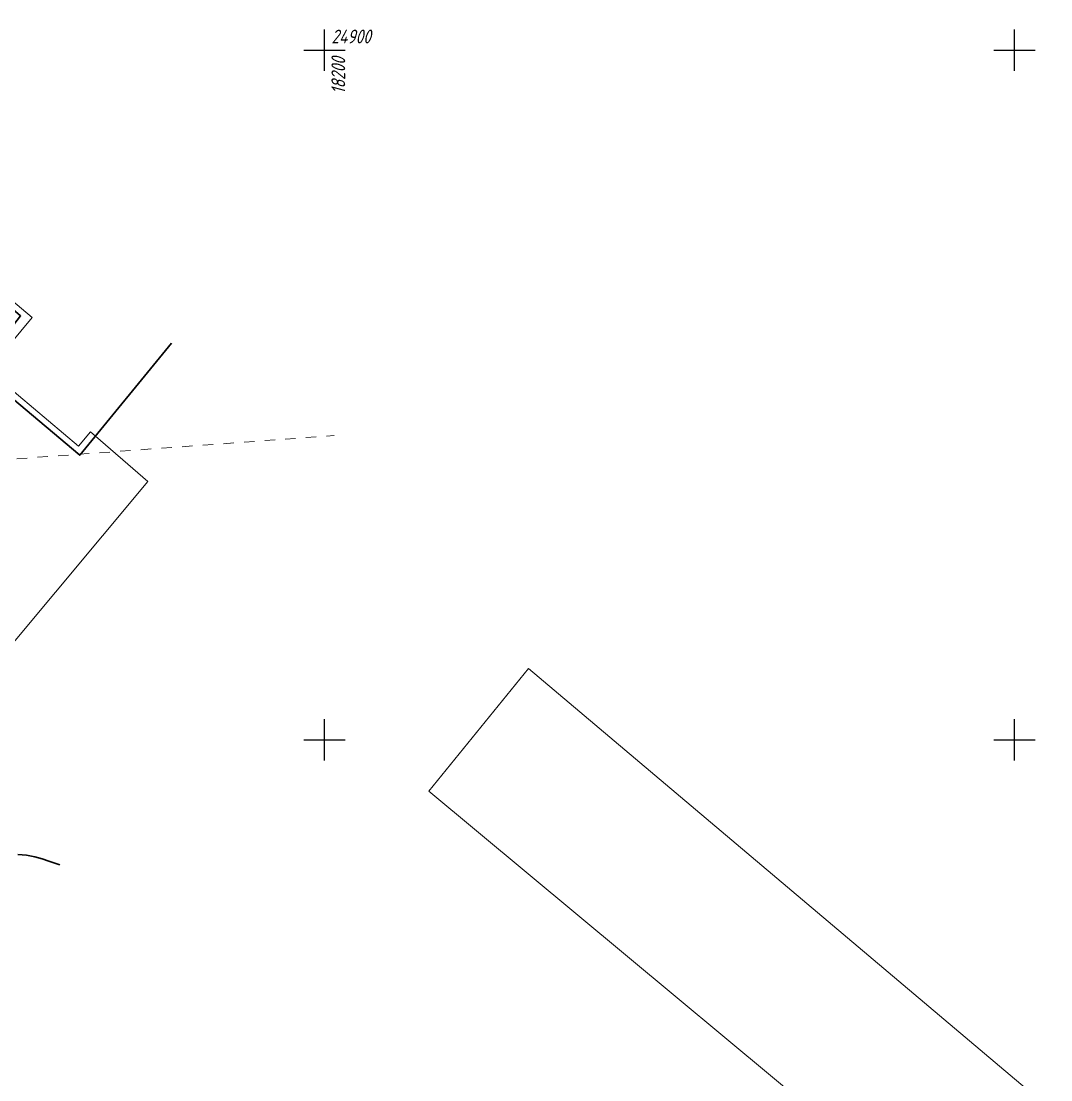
# Model space of a CAD drawing. Header units: metres. Extents: x 2491 to 4492, y 1184 to 2058.
# Drawn here: x 2770 to 2844.7, y 1831.6 to 1908.4 of the extents above; entities that cross this region are included whole.
import ezdxf
from ezdxf.enums import TextEntityAlignment as Align

# ---------------------------------------------------------------- set-up
doc = ezdxf.new("R2010")
doc.units = ezdxf.units.M
doc.linetypes.add('g5_01_5x1_5', pattern=[1.5, 0.75, -0.75])
for name, color, linetype, transparency in [('02_Сетка', 7, 'Continuous', 0.6), ('03_Здания и строения', 7, 'Continuous', 0.6), ('33_Газопровод', 7, 'Continuous', 0.6)]:
    doc.layers.add(name, color=color, linetype=linetype, transparency=transparency)
doc.layers.add('rastr', color=7, linetype='Continuous')
doc.layers.add('Сетка', color=7, linetype='Continuous')
doc.layers.add('Сети_Горизонтали.Основные', color=1, linetype='Continuous', lineweight=30)
doc.styles.add('Line_GUGK', font='GOST_0.TTF')
doc.styles.get("Standard").update_dxf_attribs({"font": 'GOST_0.TTF'})
doc.linetypes.add('g5_121_g', pattern='A,4,-0.4,["Г",Line_GUGK,S=1,R=0,X=0,Y=-0.5],-1.2,12', length=17.6)

# ---------------------------------------------------------------- blocks, each defined once
blk = doc.blocks.new('g5_012')
at = {"color": 92}
for points in [[(0, -1.5), (0, 1.5)], [(-1.5, 0), (1.5, 0)]]:
    blk.add_lwpolyline(points, dxfattribs=at)

msp = doc.modelspace()

# ---------------------------------------------------------------- linework, layer by layer
at = {"layer": '03_Здания и строения', "color": 7, "linetype": 'Continuous', "lineweight": 20, "flags": 128}
for points in [[(2737.995, 1899.606), (2765.31, 1876.744), (2747.461, 1854.08), (2755.957, 1847.145), (2779.224, 1874.998), (2775.062, 1878.6), (2774.187, 1877.572), (2767.662, 1883.078), (2770.852, 1886.88), (2745.358, 1908.377), (2737.995, 1899.606)], [(2820.543, 1787.588), (2801.091, 1763.585), (2792.351, 1770.959), (2829.266, 1815.876), (2833.209, 1812.742), (2838.907, 1819.814), (2799.591, 1852.554), (2806.809, 1861.441), (2844.669, 1829.477)]]:
    msp.add_lwpolyline(points, dxfattribs=at)
at = {"layer": '33_Газопровод', "color": 132, "linetype": 'g5_121_g', "lineweight": 30, "flags": 128}
msp.add_lwpolyline([(2747.135, 1853.679), (2747.461, 1854.08), (2765.498, 1876.851), (2738.377, 1899.581), (2745.399, 1908.197), (2770.002, 1887.009), (2766.939, 1883.08), (2774.288, 1876.904), (2780.945, 1885.02)], dxfattribs=at)
at = {"layer": 'rastr', "color": 5, "linetype": 'g5_01_5x1_5', "lineweight": 20, "flags": 128}
msp.add_lwpolyline([(2627.623, 1866.212), (2792.724, 1878.331)], dxfattribs=at)
at = {"layer": 'Сети_Горизонтали.Основные', "color": 40, "linetype": 'Continuous', "lineweight": 30, "elevation": 16, "flags": 128}
msp.add_lwpolyline([(2769.791, 1847.949), (2770.441, 1847.902), (2771.034, 1847.789), (2771.57, 1847.637), (2772.05, 1847.473), (2772.473, 1847.322), (2772.84, 1847.212)], dxfattribs=at)

# ---------------------------------------------------------------- block references
at = {"layer": '02_Сетка', "color": 92, "linetype": 'Continuous', "lineweight": 15, "ltscale": 0.5}
for p in [(2792.029, 1906.265), (2842.029, 1906.265), (2792.029, 1856.265), (2842.029, 1856.265)]:
    msp.add_blockref('g5_012', p, dxfattribs=at)

# ---------------------------------------------------------------- texts
at = {"layer": 'Сетка', "color": 3, "oblique": 15}
msp.add_text('24900', height=1, dxfattribs=at).set_placement((2792.529, 1906.765))
msp.add_text('18200', height=1, rotation=90, dxfattribs=at).set_placement((2792.529, 1905.765), align=Align.TOP_RIGHT)

doc.saveas('drawing.dxf')
